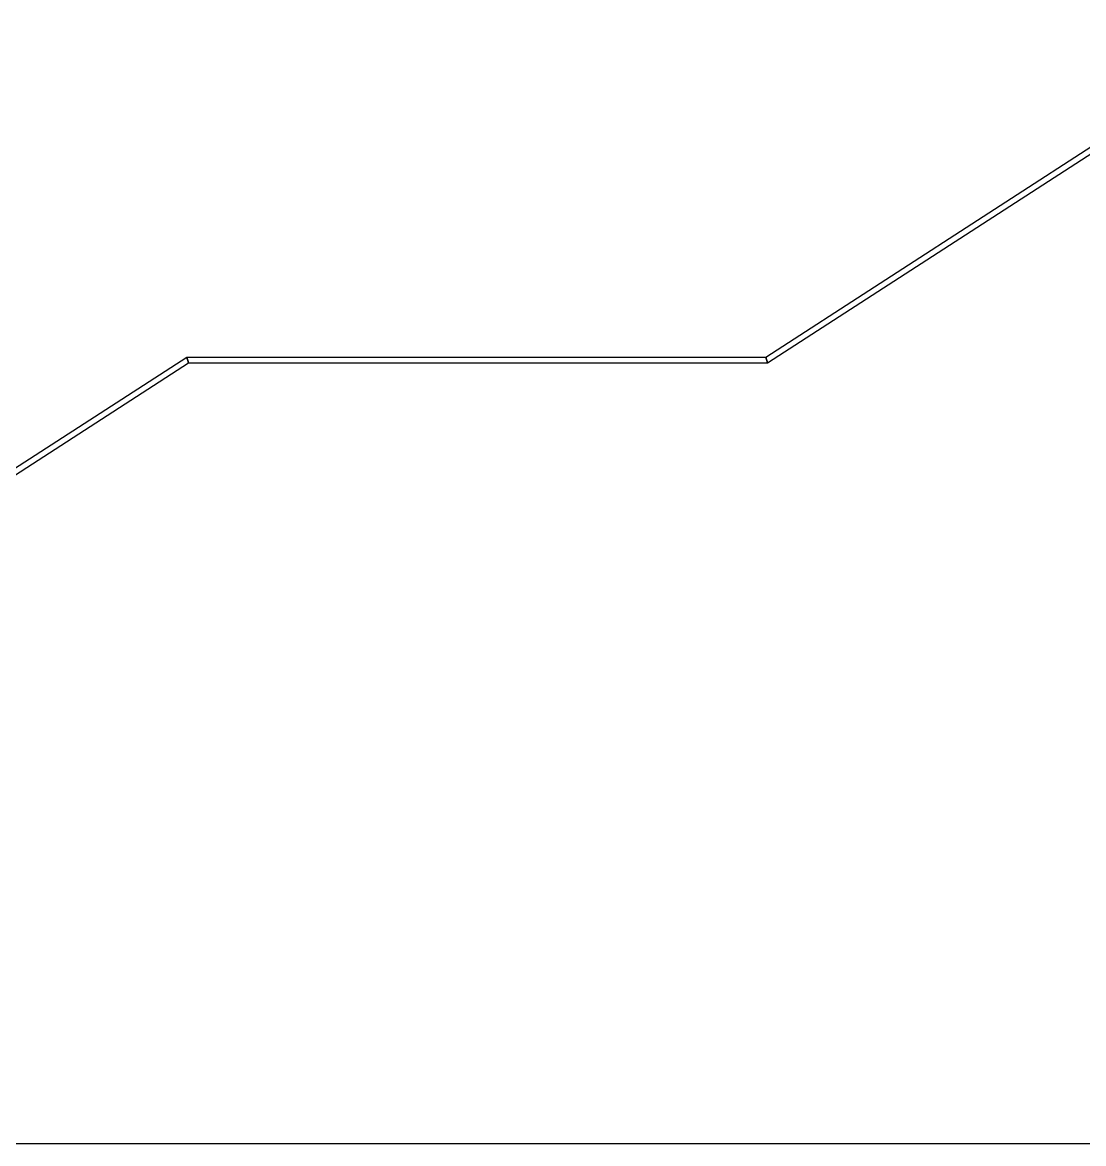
# Model space of a CAD drawing. Header units: inches. Extents: x 21 to 1475, y 21 to 947.
# Drawn here: x 626.4 to 694.1, y 447.3 to 518.8 of the extents above; entities that cross this region are included whole.
import ezdxf

# ---------------------------------------------------------------- set-up
doc = ezdxf.new("R2010")
doc.units = ezdxf.units.IN
doc.header["$MEASUREMENT"] = 0

msp = doc.modelspace()

# ---------------------------------------------------------------- linework, layer by layer
at = {"layer": 'ANNOTATION'}
msp.add_line((561.847, 447.322), (759.302, 447.322), dxfattribs=at)
at = {"layer": 'OUTLINE'}
for p, q in [((673.84, 497.492), (706.84, 518.833)), ((673.84, 497.492), (706.84, 518.833)), ((673.951, 497.117), (706.951, 518.458)), ((673.951, 497.117), (706.951, 518.458)), ((559.903, 447.697), (636.903, 497.492)), ((559.903, 447.697), (636.903, 497.492)), ((560.014, 447.322), (637.014, 497.117)), ((560.014, 447.322), (637.014, 497.117)), ((636.903, 497.492), (673.84, 497.492)), ((637.014, 497.117), (636.903, 497.492)), ((636.903, 497.492), (673.84, 497.492)), ((636.903, 497.492), (637.014, 497.117)), ((637.014, 497.117), (673.951, 497.117)), ((637.014, 497.117), (673.951, 497.117)), ((673.951, 497.117), (673.84, 497.492)), ((673.84, 497.492), (673.951, 497.117))]:
    msp.add_line(p, q, dxfattribs=at)

doc.saveas('drawing.dxf')
